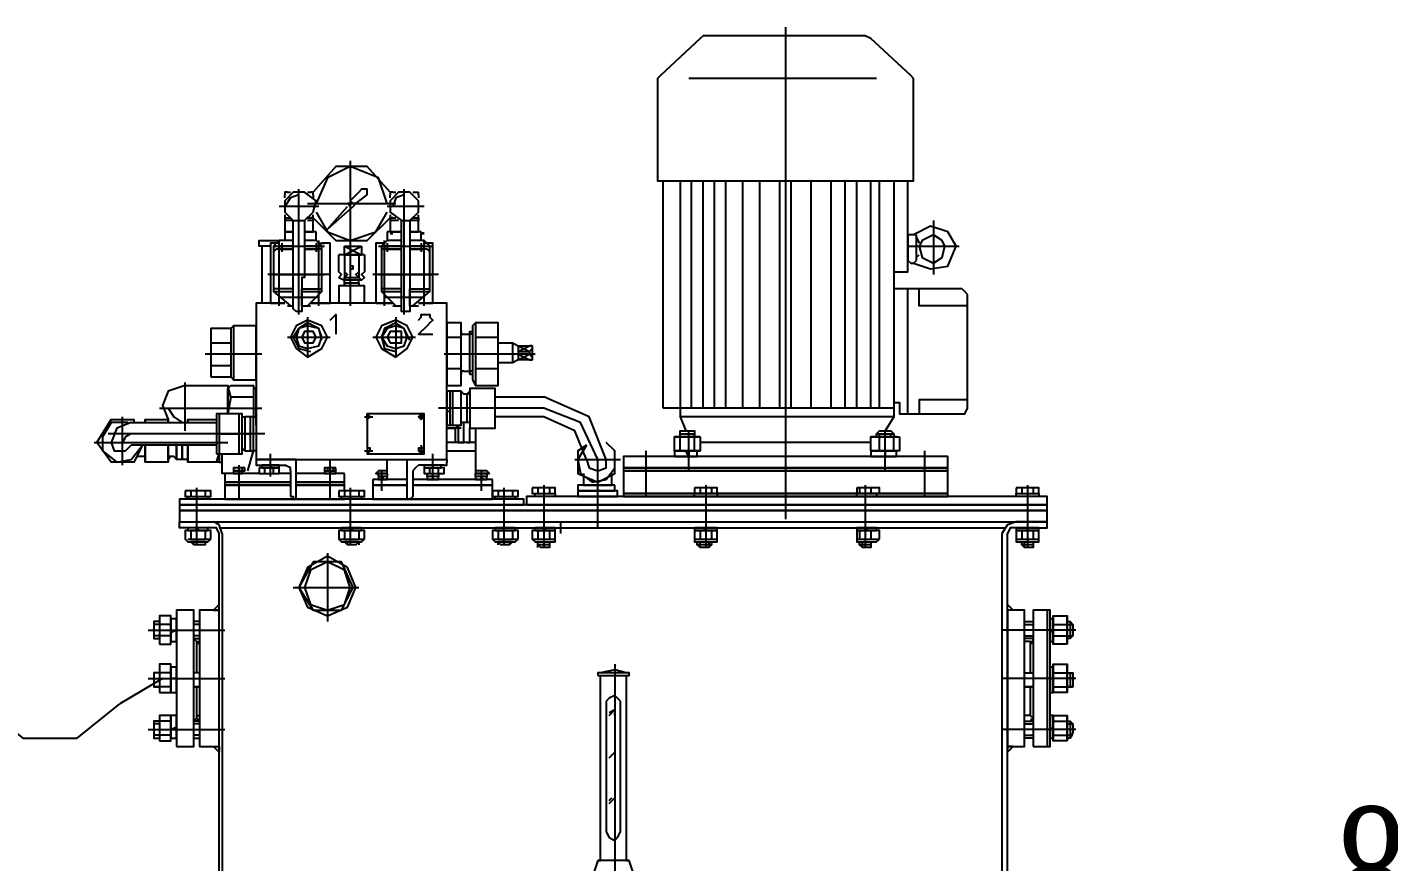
# Model space of a CAD drawing. Header units: inches. Extents: x -65 to 4788, y -4676 to 3369.
# Drawn here: x 1680 to 2443, y -261 to 206 of the extents above; entities that cross this region are included whole.
import ezdxf

# ---------------------------------------------------------------- set-up
doc = ezdxf.new("R2010")
doc.units = ezdxf.units.IN
doc.header["$MEASUREMENT"] = 0
doc.layers.get('0').update_dxf_attribs({"color": 250, "linetype": 'CONTINUOUS', "lineweight": 100})
doc.styles.get("Standard").update_dxf_attribs({"font": 'times.ttf', "width": 0.75})

msp = doc.modelspace()

# ---------------------------------------------------------------- hatches: boundary and pattern name
at = {"lineweight": -2}
for points in [[(1883.69, 90.03), (1885.29, 90.03), (1885.29, 91.62), (1883.69, 91.62)], [(1901.23, 90.03), (1902.82, 90.03), (1902.82, 91.62), (1901.23, 91.62)], [(1775.31, -139.49), (1776.9, -139.49), (1776.9, -137.9), (1775.31, -137.9)], [(2242.31, -139.49), (2243.9, -139.49), (2243.9, -137.9), (2242.31, -137.9)], [(1775.31, -182.52), (1776.9, -182.52), (1776.9, -180.93), (1775.31, -180.93)], [(2242.31, -182.52), (2243.9, -182.52), (2243.9, -180.93), (2242.31, -180.93)]]:
    msp.add_hatch(color=0, dxfattribs=at).paths.add_polyline_path(points)

# ---------------------------------------------------------------- linework, layer by layer
at = {"color": 0, "lineweight": -2}
for points in [[(2105.24, 206.38), (2105.24, -69.36)], [(2153.05, 200), (2149.87, 201.6), (2059.02, 201.6), (2057.42, 200), (2035.11, 179.28), (2033.52, 177.69), (2033.52, 120.31), (2176.96, 120.31), (2176.96, 177.69), (2175.37, 179.28)], [(2175.37, 179.28), (2153.05, 200)], [(2156.24, 177.69), (2051.05, 177.69)], [(1861.38, 131.47), (1861.38, 50.18)], [(1883.69, 113.93), (1870.94, 128.28), (1853.41, 128.28), (1840.66, 113.93)], [(1882.1, 107.56), (1877.32, 121.9), (1861.38, 128.28), (1848.63, 121.9), (1842.25, 107.56)], [(1832.69, 45.4), (1832.69, 115.53)], [(1870.94, 112.34), (1870.94, 115.53), (1867.75, 115.53), (1866.16, 113.93)], [(1891.66, 45.4), (1891.66, 115.53)], [(2036.7, -7.2), (2036.7, 120.31)], [(2046.27, 120.31), (2046.27, -11.98), (2049.45, -19.95)], [(2052.64, -7.2), (2052.64, 120.31)], [(2059.02, -7.2), (2059.02, 120.31)], [(2065.39, -7.2), (2065.39, 120.31)], [(2071.77, -7.2), (2071.77, 120.31)], [(2081.33, -7.2), (2081.33, 120.31)], [(2090.89, -7.2), (2090.89, 120.31)], [(2102.05, -7.2), (2102.05, 120.31)], [(2108.43, -7.2), (2108.43, 120.31)], [(2119.58, -7.2), (2119.58, 120.31)], [(2130.74, -7.2), (2130.74, 120.31)], [(2138.71, -7.2), (2138.71, 120.31)], [(2145.09, -7.2), (2145.09, 120.31)], [(2153.05, -7.2), (2153.05, 120.31)], [(2157.84, -7.2), (2157.84, 120.31)], [(2165.81, 120.31), (2165.81, -11.98), (2161.02, -19.95)], [(2165.81, 69.3), (2173.77, 69.3), (2173.77, 120.31)], [(1835.88, 97.99), (1840.66, 102.78), (1842.25, 109.15), (1835.88, 113.93), (1829.5, 113.93), (1824.72, 109.15), (1824.72, 102.78), (1829.5, 97.99)], [(1826.31, 113.93), (1824.72, 113.93), (1824.72, 112.34)], [(1824.72, 110.75), (1824.72, 112.34)], [(1832.69, 112.34), (1827.91, 110.75), (1824.72, 105.96)], [(1826.31, 113.93), (1827.91, 113.93)], [(1837.47, 113.93), (1839.07, 113.93)], [(1837.47, 107.56), (1886.88, 107.56)], [(1840.66, 112.34), (1840.66, 113.93), (1839.07, 113.93)], [(1840.66, 112.34), (1840.66, 110.75)], [(1864.57, 107.56), (1862.97, 107.56), (1861.38, 109.15), (1861.38, 107.56), (1859.79, 107.56), (1861.38, 105.96), (1861.38, 104.37), (1862.97, 105.96), (1864.57, 107.56)], [(1866.16, 113.93), (1861.38, 109.15)], [(1864.57, 107.56), (1870.94, 112.34)], [(1894.85, 97.99), (1899.63, 102.78), (1899.63, 109.15), (1894.85, 113.93), (1888.47, 113.93), (1883.69, 109.15), (1883.69, 102.78), (1890.07, 97.99)], [(1885.29, 113.93), (1883.69, 113.93), (1883.69, 112.34)], [(1883.69, 110.75), (1883.69, 112.34)], [(1885.29, 113.93), (1886.88, 113.93)], [(1891.66, 112.34), (1886.88, 110.75), (1885.29, 105.96)], [(1896.44, 113.93), (1899.63, 113.93)], [(1899.63, 112.34), (1899.63, 113.93), (1899.63, 113.93)], [(1899.63, 112.34), (1899.63, 110.75)], [(1843.85, 105.96), (1821.53, 105.96)], [(1824.72, 101.18), (1824.72, 99.59), (1824.72, 99.59)], [(1824.72, 99.59), (1824.72, 99.59), (1824.72, 99.59), (1827.91, 99.59)], [(1824.72, 99.59), (1824.72, 97.99)], [(1824.72, 99.59), (1824.72, 99.59)], [(1837.47, 99.59), (1840.66, 99.59), (1840.66, 99.59), (1839.07, 99.59)], [(1840.66, 99.59), (1840.66, 101.18)], [(1840.66, 99.59), (1853.41, 86.84), (1870.94, 86.84), (1883.69, 99.59)], [(1840.66, 99.59), (1840.66, 97.99)], [(1840.66, 99.59), (1840.66, 99.59)], [(1842.25, 102.78), (1848.63, 91.62), (1861.38, 86.84), (1875.72, 91.62), (1882.1, 102.78)], [(1861.38, 104.37), (1848.63, 93.21), (1859.79, 105.96)], [(1902.82, 105.96), (1882.1, 105.96)], [(1883.69, 101.18), (1883.69, 99.59)], [(1885.29, 99.59), (1883.69, 99.59), (1883.69, 99.59), (1886.88, 99.59)], [(1883.69, 99.59), (1883.69, 97.99)], [(1883.69, 99.59), (1883.69, 99.59)], [(1896.44, 99.59), (1899.63, 99.59), (1899.63, 99.59), (1899.63, 99.59)], [(1899.63, 99.59), (1899.63, 99.59), (1899.63, 101.18)], [(1899.63, 99.59), (1899.63, 97.99)], [(1899.63, 99.59), (1899.63, 99.59)], [(1829.5, 97.99), (1824.72, 97.99), (1824.72, 91.62), (1829.5, 91.62)], [(1829.5, 91.62), (1824.72, 91.62)], [(1824.72, 91.62), (1824.72, 86.84)], [(1829.5, 66.12), (1829.5, 97.99), (1835.88, 97.99), (1835.88, 66.12), (1834.28, 66.12), (1834.28, 46.99), (1831.1, 46.99), (1829.5, 48.58)], [(1835.88, 91.62), (1840.66, 91.62), (1840.66, 97.99), (1837.47, 97.99)], [(1842.25, 91.62), (1835.88, 91.62)], [(1842.25, 86.84), (1842.25, 91.62)], [(1890.07, 91.62), (1882.1, 91.62)], [(1882.1, 91.62), (1882.1, 86.84)], [(1888.47, 97.99), (1883.69, 97.99), (1883.69, 91.62), (1890.07, 91.62)], [(1890.07, 66.12), (1890.07, 97.99), (1894.85, 97.99), (1894.85, 66.12), (1894.85, 66.12), (1894.85, 46.99), (1890.07, 46.99), (1890.07, 48.58)], [(1894.85, 91.62), (1899.63, 91.62), (1899.63, 97.99), (1894.85, 97.99)], [(1901.23, 91.62), (1894.85, 91.62)], [(1901.23, 86.84), (1901.23, 91.62)], [(2176.96, 74.09), (2186.53, 70.9), (2196.09, 72.49), (2200.87, 83.65), (2196.09, 91.62), (2186.53, 94.81), (2176.96, 90.03)], [(2188.12, 97.99), (2188.12, 67.71)], [(1816.75, 83.65), (1810.38, 83.65), (1810.38, 86.84), (1821.53, 86.84)], [(1819.94, 85.24), (1816.75, 85.24), (1816.75, 51.77), (1824.72, 51.77)], [(1829.5, 86.84), (1821.53, 86.84), (1818.34, 83.65), (1818.34, 58.15), (1827.91, 50.18), (1829.5, 50.18)], [(1821.53, 85.24), (1818.34, 85.24)], [(1818.34, 85.24), (1818.34, 85.24)], [(1818.34, 85.24), (1818.34, 85.24)], [(1821.53, 50.18), (1821.53, 86.84)], [(1823.13, 85.24), (1823.13, 80.46)], [(1834.28, 50.18), (1837.47, 50.18), (1845.44, 58.15), (1845.44, 83.65), (1842.25, 86.84), (1835.88, 86.84)], [(1839.07, 51.77), (1850.22, 51.77), (1850.22, 85.24), (1845.44, 85.24)], [(1842.25, 85.24), (1842.25, 80.46)], [(1843.85, 50.18), (1843.85, 86.84)], [(1843.85, 85.24), (1847.03, 85.24)], [(1847.03, 85.24), (1847.03, 85.24)], [(1847.03, 85.24), (1847.03, 85.24)], [(1878.91, 85.24), (1875.72, 85.24), (1875.72, 51.77), (1885.29, 51.77)], [(1878.91, 85.24), (1877.32, 85.24)], [(1877.32, 85.24), (1877.32, 85.24)], [(1890.07, 86.84), (1882.1, 86.84), (1878.91, 83.65), (1878.91, 58.15), (1886.88, 50.18), (1890.07, 50.18)], [(1880.51, 85.24), (1878.91, 85.24)], [(1880.51, 50.18), (1880.51, 86.84)], [(1882.1, 85.24), (1882.1, 80.46)], [(1894.85, 50.18), (1896.44, 50.18), (1906.01, 58.15), (1906.01, 83.65), (1902.82, 86.84), (1894.85, 86.84)], [(1899.63, 51.77), (1907.6, 51.77), (1907.6, 85.24), (1904.41, 85.24)], [(1901.23, 85.24), (1901.23, 80.46)], [(1902.82, 50.18), (1902.82, 86.84)], [(1902.82, 85.24), (1906.01, 85.24)], [(1907.6, 85.24), (1906.01, 85.24)], [(1907.6, 85.24), (1907.6, 85.24)], [(2175.37, 90.03), (2173.77, 90.03), (2173.77, 90.03)], [(2173.77, 90.03), (2173.77, 75.68)], [(2176.96, 90.03), (2175.37, 90.03)], [(2176.96, 90.03), (2176.96, 90.03)], [(2178.56, 90.03), (2176.96, 90.03)], [(2178.56, 90.03), (2178.56, 90.03)], [(2178.56, 75.68), (2178.56, 90.03)], [(2178.56, 88.43), (2180.15, 85.24)], [(2194.49, 83.65), (2192.9, 86.84), (2188.12, 90.03), (2181.74, 86.84), (2180.15, 83.65), (2181.74, 77.27), (2188.12, 74.09), (2192.9, 77.27), (2194.49, 83.65)], [(1811.97, 83.65), (1811.97, 51.77)], [(1818.34, 83.65), (1847.03, 83.65)], [(1829.5, 82.06), (1819.94, 82.06), (1818.34, 80.46)], [(1818.34, 77.27), (1818.34, 58.15)], [(1829.5, 83.65), (1821.53, 83.65), (1821.53, 82.06), (1829.5, 82.06)], [(1821.53, 83.65), (1824.72, 83.65)], [(1824.72, 83.65), (1824.72, 83.65), (1821.53, 83.65), (1821.53, 83.65)], [(1835.88, 82.06), (1843.85, 82.06), (1843.85, 83.65), (1835.88, 83.65)], [(1845.44, 80.46), (1845.44, 82.06), (1835.88, 82.06)], [(1843.85, 83.65), (1840.66, 83.65)], [(1843.85, 83.65), (1842.25, 83.65), (1840.66, 83.65), (1840.66, 83.65)], [(1845.44, 58.15), (1845.44, 77.27)], [(1855, 66.12), (1855, 66.12), (1856.6, 67.71), (1855, 69.3), (1855, 78.87)], [(1858.19, 78.87), (1858.19, 78.87), (1855, 78.87)], [(1867.75, 83.65), (1867.75, 78.87), (1858.19, 78.87), (1858.19, 83.65)], [(1858.19, 78.87), (1867.75, 83.65)], [(1858.19, 83.65), (1867.75, 78.87)], [(1858.19, 83.65), (1867.75, 83.65)], [(1866.16, 78.87), (1858.19, 78.87)], [(1858.19, 78.87), (1858.19, 69.3)], [(1858.19, 78.87), (1866.16, 78.87)], [(1858.19, 78.87), (1867.75, 78.87)], [(1869.35, 78.87), (1867.75, 78.87), (1866.16, 78.87)], [(1866.16, 78.87), (1866.16, 69.3)], [(1869.35, 78.87), (1869.35, 69.3), (1867.75, 67.71), (1869.35, 66.12), (1869.35, 66.12)], [(1877.32, 83.65), (1907.6, 83.65)], [(1890.07, 82.06), (1878.91, 82.06), (1878.91, 80.46)], [(1878.91, 77.27), (1878.91, 58.15)], [(1890.07, 83.65), (1880.51, 83.65), (1880.51, 82.06), (1890.07, 82.06)], [(1882.1, 83.65), (1883.69, 83.65)], [(1883.69, 83.65), (1883.69, 83.65), (1882.1, 83.65), (1882.1, 83.65)], [(1894.85, 82.06), (1902.82, 82.06), (1902.82, 83.65), (1894.85, 83.65)], [(1906.01, 80.46), (1904.41, 82.06), (1894.85, 82.06)], [(1902.82, 83.65), (1899.63, 83.65)], [(1902.82, 83.65), (1902.82, 83.65), (1899.63, 83.65), (1899.63, 83.65)], [(1906.01, 58.15), (1906.01, 77.27)], [(2173.77, 83.65), (2202.46, 83.65)], [(2178.56, 77.27), (2180.15, 78.87)], [(1818.34, 74.09), (1818.34, 62.93)], [(1845.44, 62.93), (1845.44, 74.09)], [(1858.19, 66.12), (1859.79, 67.71), (1858.19, 69.3), (1858.19, 67.71), (1858.19, 66.12)], [(1862.97, 70.9), (1862.97, 72.49), (1861.38, 72.49), (1861.38, 70.9), (1862.97, 70.9), (1862.97, 70.9)], [(1861.38, 70.9), (1862.97, 70.9)], [(1866.16, 66.12), (1864.57, 67.71), (1866.16, 69.3), (1866.16, 67.71), (1866.16, 66.12)], [(1878.91, 74.09), (1878.91, 62.93)], [(1906.01, 62.93), (1906.01, 74.09)], [(2173.77, 75.68), (2173.77, 75.68), (2175.37, 74.09)], [(2175.37, 74.09), (2176.96, 74.09), (2176.96, 74.09)], [(2176.96, 74.09), (2178.56, 75.68)], [(2178.56, 75.68), (2178.56, 75.68)], [(1850.22, 67.71), (1815.16, 67.71)], [(1818.34, 67.71), (1847.03, 67.71)], [(1829.5, 48.58), (1829.5, 66.12)], [(1855, 66.12), (1858.19, 64.52), (1858.19, 66.12)], [(1869.35, 51.77), (1869.35, 61.34), (1855, 61.34), (1855, 51.77)], [(1858.19, 66.12), (1866.16, 66.12)], [(1858.19, 66.12), (1858.19, 66.12)], [(1867.75, 64.52), (1858.19, 64.52)], [(1858.19, 62.93), (1858.19, 64.52), (1858.19, 64.52)], [(1866.16, 62.93), (1858.19, 62.93)], [(1858.19, 61.34), (1858.19, 62.93)], [(1866.16, 66.12), (1867.75, 64.52), (1869.35, 66.12)], [(1866.16, 66.12), (1866.16, 66.12)], [(1866.16, 62.93), (1866.16, 64.52), (1866.16, 64.52)], [(1866.16, 62.93), (1866.16, 61.34)], [(1910.79, 67.71), (1874.13, 67.71)], [(1877.32, 67.71), (1907.6, 67.71)], [(1890.07, 48.58), (1890.07, 66.12)], [(1829.5, 50.18), (1829.5, 59.74), (1818.34, 59.74)], [(1818.34, 58.15), (1829.5, 58.15)], [(1843.85, 54.96), (1821.53, 54.96)], [(1834.28, 50.18), (1834.28, 59.74), (1845.44, 59.74)], [(1834.28, 58.15), (1845.44, 58.15)], [(1890.07, 50.18), (1890.07, 59.74), (1878.91, 59.74)], [(1878.91, 58.15), (1890.07, 58.15)], [(1902.82, 54.96), (1880.51, 54.96)], [(1894.85, 50.18), (1894.85, 59.74), (1906.01, 59.74)], [(1894.85, 58.15), (1906.01, 58.15)], [(2204.06, 59.74), (2165.81, 59.74)], [(2173.77, -10.39), (2173.77, 59.74)], [(2207.25, 50.18), (2180.15, 50.18), (2180.15, 59.74)], [(2207.25, 56.55), (2205.65, 58.15), (2204.06, 59.74)], [(2207.25, -7.2), (2207.25, 56.55)], [(1824.72, 51.77), (1808.78, 51.77), (1808.78, -35.89), (1915.57, -35.89), (1915.57, 51.77), (1899.63, 51.77)], [(1826.31, 50.18), (1829.5, 50.18)], [(1834.28, 50.18), (1839.07, 50.18)], [(1885.29, 51.77), (1839.07, 51.77)], [(1885.29, 50.18), (1890.07, 50.18)], [(1894.85, 50.18), (1899.63, 50.18)], [(1783.28, 10.33), (1794.44, 10.33), (1796.03, 8.74), (1808.78, 8.74), (1808.78, 39.02), (1796.03, 39.02), (1794.44, 37.43), (1783.28, 37.43), (1783.28, 10.33)], [(1796.03, 39.02), (1796.03, 8.74)], [(1848.63, 32.65), (1845.44, 39.02), (1837.47, 42.21), (1831.1, 39.02), (1827.91, 32.65), (1831.1, 26.27), (1837.47, 21.49), (1845.44, 26.27), (1848.63, 32.65)], [(1845.44, 31.05), (1843.85, 37.43), (1837.47, 40.62), (1832.69, 37.43), (1829.5, 32.65), (1832.69, 26.27), (1839.07, 24.68)], [(1845.44, 32.65), (1843.85, 37.43), (1837.47, 39.02), (1832.69, 37.43), (1831.1, 32.65), (1832.69, 27.86), (1837.47, 26.27), (1843.85, 27.86), (1845.44, 32.65)], [(1837.47, 43.8), (1837.47, 21.49)], [(1850.22, 42.21), (1851.82, 43.8), (1853.41, 45.4), (1853.41, 34.24)], [(1896.44, 32.65), (1893.26, 39.02), (1886.88, 42.21), (1878.91, 39.02), (1875.72, 32.65), (1878.91, 26.27), (1886.88, 21.49), (1893.26, 26.27), (1896.44, 32.65)], [(1894.85, 31.05), (1891.66, 37.43), (1886.88, 40.62), (1880.51, 37.43), (1878.91, 32.65), (1880.51, 26.27), (1886.88, 24.68)], [(1893.26, 32.65), (1891.66, 37.43), (1886.88, 39.02), (1882.1, 37.43), (1878.91, 32.65), (1882.1, 27.86), (1886.88, 26.27), (1891.66, 27.86), (1893.26, 32.65)], [(1886.88, 43.8), (1886.88, 21.49)], [(1899.63, 42.21), (1899.63, 42.21), (1901.23, 43.8), (1901.23, 45.4), (1906.01, 45.4), (1906.01, 43.8), (1907.6, 42.21), (1907.6, 42.21), (1906.01, 40.62), (1904.41, 39.02), (1899.63, 34.24), (1907.6, 34.24)], [(1923.54, 39.02), (1923.54, 40.62), (1915.57, 40.62), (1915.57, 39.02), (1915.57, 8.74), (1915.57, 5.55), (1923.54, 5.55), (1923.54, 39.02)], [(1915.57, 40.62), (1915.57, 5.55)], [(1923.54, 32.65), (1923.54, 40.62)], [(1944.26, 39.02), (1944.26, 40.62), (1931.51, 40.62), (1929.91, 39.02), (1929.91, 8.74), (1931.51, 5.55), (1944.26, 5.55), (1944.26, 39.02)], [(1931.51, 40.62), (1931.51, 5.55)], [(1944.26, 32.65), (1944.26, 40.62)], [(1783.28, 37.43), (1783.28, 10.33)], [(1794.44, 37.43), (1794.44, 10.33)], [(1826.31, 32.65), (1850.22, 32.65)], [(1842.25, 32.65), (1840.66, 35.83), (1835.88, 35.83), (1834.28, 32.65), (1835.88, 29.46), (1837.47, 29.46), (1840.66, 29.46), (1842.25, 32.65)], [(1874.13, 32.65), (1898.04, 32.65)], [(1890.07, 32.65), (1890.07, 35.83), (1883.69, 35.83), (1882.1, 32.65), (1883.69, 29.46), (1886.88, 29.46), (1890.07, 29.46), (1890.07, 32.65)], [(1915.57, 32.65), (1923.54, 32.65)], [(1923.54, 35.83), (1923.54, 34.24), (1925.13, 34.24)], [(1923.54, 15.11), (1923.54, 32.65)], [(1925.13, 34.24), (1928.32, 34.24), (1928.32, 35.83), (1929.91, 35.83)], [(1928.32, 11.93), (1928.32, 35.83)], [(1928.32, 13.52), (1928.32, 34.24)], [(1929.91, 34.24), (1928.32, 34.24)], [(1931.51, 32.65), (1944.26, 32.65)], [(1944.26, 15.11), (1944.26, 32.65)], [(1811.97, 23.08), (1780.09, 23.08)], [(1783.28, 29.46), (1794.44, 29.46)], [(1964.98, 23.08), (1913.98, 23.08)], [(1944.26, 29.46), (1952.23, 29.46), (1955.42, 27.86), (1963.39, 27.86), (1963.39, 19.9), (1955.42, 19.9), (1952.23, 18.3), (1944.26, 18.3)], [(1952.23, 29.46), (1952.23, 18.3)], [(1955.42, 24.68), (1961.79, 27.86)], [(1955.42, 27.86), (1961.79, 24.68)], [(1955.42, 27.86), (1955.42, 19.9)], [(1955.42, 24.68), (1961.79, 24.68), (1961.79, 23.08), (1955.42, 23.08)], [(1955.42, 19.9), (1961.79, 23.08)], [(1955.42, 23.08), (1961.79, 19.9)], [(1963.39, 27.86), (1961.79, 27.86)], [(1961.79, 24.68), (1963.39, 26.27)], [(1963.39, 21.49), (1961.79, 23.08)], [(1783.28, 16.71), (1794.44, 16.71)], [(1961.79, 19.9), (1963.39, 19.9)], [(1915.57, 15.11), (1923.54, 15.11)], [(1923.54, 5.55), (1923.54, 15.11)], [(1925.13, 13.52), (1923.54, 13.52), (1923.54, 11.93)], [(1925.13, 13.52), (1928.32, 13.52), (1928.32, 11.93), (1929.91, 11.93)], [(1929.91, 13.52), (1928.32, 13.52)], [(1931.51, 15.11), (1944.26, 15.11)], [(1944.26, 5.55), (1944.26, 15.11)], [(1768.94, 5.55), (1759.37, 2.36), (1756.18, -5.61), (1759.37, -13.58)], [(1768.94, -19.95), (1768.94, 7.14)], [(1768.94, 5.55), (1792.84, 5.55), (1792.84, -10.39)], [(1794.44, -0.82), (1794.44, -0.82), (1792.84, 5.55)], [(1792.84, -10.39), (1792.84, 3.96), (1794.44, 5.55), (1807.19, 5.55), (1807.19, -11.98)], [(1808.78, -16.76), (1808.78, 3.96), (1807.19, 3.96)], [(1808.78, -11.98), (1808.78, 3.96)], [(1917.16, 2.36), (1915.57, 2.36), (1915.57, -16.76), (1917.16, -16.76)], [(1917.16, -16.76), (1923.54, -16.76), (1923.54, 2.36), (1917.16, 2.36), (1917.16, -16.76)], [(1918.76, 2.36), (1918.76, -7.2)], [(1923.54, -16.76), (1923.54, 2.36)], [(1923.54, 2.36), (1925.13, 0.77), (1925.13, 0.77)], [(1928.32, 2.36), (1928.32, 2.36), (1926.73, 0.77), (1925.13, 0.77)], [(1926.73, 0.77), (1926.73, -15.17)], [(1928.32, 0.77), (1926.73, 0.77)], [(1928.32, -18.36), (1942.67, -18.36), (1942.67, 3.96), (1928.32, 3.96), (1928.32, -18.36)], [(1928.32, 3.96), (1928.32, -7.2)], [(1928.32, 2.36), (1928.32, -15.17)], [(1942.67, -18.36), (1942.67, 3.96)], [(1754.59, -7.2), (1811.97, -7.2)], [(1759.37, -7.2), (1762.56, -11.98), (1767.34, -15.17)], [(1794.44, -0.82), (1792.84, -10.39)], [(1794.44, -0.82), (1807.19, -0.82)], [(1794.44, -0.82), (1807.19, -0.82)], [(1969.76, -7.2), (1910.79, -7.2)], [(1918.76, -7.2), (1918.76, -16.76)], [(1923.54, -7.2), (1918.76, -7.2)], [(1928.32, -7.2), (1928.32, -18.36)], [(1942.67, -7.2), (1928.32, -7.2)], [(1942.67, -0.82), (1969.76, -0.82)], [(2004.83, -35.89), (1995.26, -11.98), (1969.76, -0.82)], [(2000.04, -35.89), (1990.48, -15.17), (1969.76, -7.2)], [(2165.81, -7.2), (2036.7, -7.2)], [(2165.81, -4.01), (2168.99, -4.01), (2168.99, -10.39), (2204.06, -10.39)], [(2207.25, -2.42), (2180.15, -2.42), (2180.15, -10.39)], [(2204.06, -10.39), (2205.65, -10.39), (2207.25, -7.2)], [(1745.03, -27.92), (1740.25, -37.48), (1727.5, -37.48), (1719.53, -26.33), (1727.5, -13.58), (1740.25, -13.58), (1740.25, -15.17)], [(1737.06, -15.17), (1727.5, -15.17), (1722.71, -23.14), (1722.71, -31.11), (1730.68, -37.48), (1738.65, -35.89), (1745.03, -27.92)], [(1738.65, -15.17), (1730.68, -18.36), (1727.5, -26.33)], [(1733.87, -39.08), (1733.87, -11.98)], [(1738.65, -15.17), (1786.47, -15.17)], [(1746.62, -13.58), (1746.62, -15.17)], [(1746.62, -15.17), (1746.62, -13.58), (1759.37, -13.58), (1759.37, -15.17)], [(1759.37, -15.17), (1759.37, -13.58)], [(1770.53, -15.17), (1770.53, -13.58), (1786.47, -13.58)], [(1770.53, -13.58), (1770.53, -15.17)], [(1786.47, -32.7), (1800.81, -32.7), (1800.81, -10.39), (1786.47, -10.39), (1786.47, -32.7)], [(1788.06, -10.39), (1788.06, -21.54)], [(1799.22, -32.7), (1799.22, -10.39)], [(1800.81, -11.98), (1802.41, -11.98), (1802.41, -11.98)], [(1800.81, -11.98), (1800.81, -11.98), (1800.81, -11.98)], [(1800.81, -11.98), (1800.81, -11.98)], [(1802.41, -11.98), (1802.41, -21.54)], [(1802.41, -31.11), (1807.19, -31.11), (1807.19, -11.98), (1802.41, -11.98), (1802.41, -31.11)], [(1805.59, -31.11), (1805.59, -11.98)], [(1807.19, -11.98), (1808.78, -11.98), (1808.78, -31.11), (1807.19, -31.11)], [(1869.35, -11.98), (1874.13, -11.98)], [(1870.94, -32.7), (1902.82, -32.7), (1902.82, -10.39), (1870.94, -10.39), (1870.94, -32.7)], [(1870.94, -13.58), (1870.94, -10.39)], [(1872.54, -11.98), (1872.54, -11.98), (1870.94, -10.39), (1870.94, -11.98), (1870.94, -11.98), (1870.94, -13.58), (1872.54, -11.98), (1872.54, -11.98)], [(1902.82, -11.98), (1902.82, -11.98), (1901.23, -10.39), (1899.63, -11.98), (1899.63, -11.98), (1901.23, -13.58), (1902.82, -11.98), (1902.82, -11.98)], [(1902.82, -11.98), (1899.63, -11.98)], [(1901.23, -13.58), (1901.23, -10.39)], [(1921.95, -16.76), (1921.95, -26.33), (1915.57, -26.33), (1915.57, -8.79), (1917.16, -8.79)], [(1925.13, -15.17), (1925.13, -15.17), (1923.54, -15.17)], [(1928.32, -15.17), (1926.73, -15.17), (1926.73, -15.17), (1925.13, -15.17)], [(1925.13, -24.73), (1925.13, -15.17)], [(1928.32, -15.17), (1926.73, -15.17)], [(1969.76, -11.98), (1942.67, -11.98)], [(1993.67, -35.89), (1987.29, -19.95), (1969.76, -11.98)], [(2165.81, -11.98), (2046.27, -11.98)], [(1813.56, -21.54), (1725.9, -21.54)], [(1738.65, -21.54), (1735.46, -23.14), (1733.87, -26.33)], [(1788.06, -21.54), (1788.06, -32.7)], [(1788.06, -21.54), (1799.22, -21.54)], [(1802.41, -21.54), (1802.41, -31.11)], [(1802.41, -21.54), (1805.59, -21.54)], [(1915.57, -18.36), (1920.35, -18.36)], [(1923.54, -18.36), (1915.57, -18.36)], [(1920.35, -18.36), (1921.95, -16.76)], [(1920.35, -26.33), (1920.35, -18.36)], [(1928.32, -24.73), (1928.32, -18.36)], [(1931.51, -18.36), (1931.51, -42.26)], [(2046.27, -23.14), (2046.27, -21.54), (2046.27, -19.95), (2054.24, -19.95), (2054.24, -21.54), (2054.24, -23.14)], [(2046.27, -23.14), (2046.27, -21.54)], [(2046.27, -21.54), (2054.24, -21.54)], [(2051.05, -42.26), (2051.05, -19.95)], [(2054.24, -23.14), (2054.24, -21.54)], [(2156.24, -23.14), (2156.24, -21.54), (2157.84, -19.95), (2164.21, -19.95), (2165.81, -21.54), (2165.81, -23.14)], [(2156.24, -21.54), (2165.81, -21.54)], [(2157.84, -23.14), (2157.84, -21.54)], [(2161.02, -42.26), (2161.02, -19.95)], [(2164.21, -23.14), (2164.21, -21.54)], [(1717.93, -26.33), (1792.84, -26.33)], [(1727.5, -26.33), (1729.09, -31.11), (1735.46, -31.11), (1738.65, -27.92)], [(1786.47, -27.92), (1738.65, -27.92)], [(1746.62, -27.92), (1746.62, -34.3), (1741.84, -34.3)], [(1759.37, -27.92), (1759.37, -37.48), (1746.62, -37.48), (1746.62, -27.92)], [(1746.62, -27.92), (1746.62, -37.48)], [(1759.37, -37.48), (1759.37, -27.92)], [(1767.34, -27.92), (1767.34, -35.89), (1764.15, -35.89), (1764.15, -27.92)], [(1764.15, -27.92), (1764.15, -35.89)], [(1767.34, -35.89), (1767.34, -27.92)], [(1770.53, -27.92), (1770.53, -35.89), (1767.34, -35.89)], [(1788.06, -32.7), (1788.06, -37.48), (1770.53, -37.48), (1770.53, -27.92)], [(1770.53, -27.92), (1770.53, -37.48)], [(1802.41, -31.11), (1802.41, -31.11), (1800.81, -29.51)], [(1800.81, -29.51), (1800.81, -29.51), (1800.81, -31.11)], [(1870.94, -27.92), (1870.94, -32.7)], [(1872.54, -31.11), (1872.54, -29.51), (1870.94, -29.51), (1870.94, -31.11), (1870.94, -32.7), (1872.54, -31.11), (1872.54, -31.11)], [(1902.82, -31.11), (1902.82, -29.51), (1899.63, -29.51), (1899.63, -31.11), (1901.23, -32.7), (1902.82, -31.11), (1902.82, -31.11)], [(1901.23, -27.92), (1901.23, -32.7)], [(1921.95, -26.33), (1923.54, -26.33)], [(1931.51, -26.33), (1921.95, -26.33)], [(1923.54, -26.33), (1925.13, -26.33), (1925.13, -24.73)], [(1926.73, -26.33), (1928.32, -26.33), (1928.32, -24.73)], [(1993.67, -27.92), (1988.89, -35.89), (1990.48, -43.86), (1996.86, -48.64), (2004.83, -47.05), (2009.61, -40.67), (2009.61, -31.11), (2004.83, -26.33)], [(1993.67, -27.92), (1988.89, -31.11), (1988.89, -43.86), (2000.04, -48.64), (2009.61, -43.86), (2009.61, -31.11), (2004.83, -26.33)], [(2057.42, -23.14), (2057.42, -31.11), (2055.83, -31.11), (2043.08, -31.11), (2043.08, -31.11), (2043.08, -23.14), (2057.42, -23.14)], [(2046.27, -23.14), (2043.08, -23.14)], [(2046.27, -31.11), (2046.27, -23.14)], [(2054.24, -23.14), (2046.27, -23.14)], [(2054.24, -31.11), (2054.24, -23.14)], [(2057.42, -23.14), (2054.24, -23.14)], [(2153.05, -26.33), (2057.42, -26.33)], [(2168.99, -23.14), (2168.99, -31.11), (2167.4, -31.11), (2153.05, -31.11), (2153.05, -23.14), (2168.99, -23.14)], [(2157.84, -23.14), (2153.05, -23.14)], [(2157.84, -31.11), (2157.84, -23.14)], [(2165.81, -23.14), (2157.84, -23.14)], [(2165.81, -31.11), (2165.81, -23.14)], [(2167.4, -23.14), (2165.81, -23.14)], [(1746.62, -34.3), (1746.62, -34.3)], [(1760.97, -34.3), (1759.37, -34.3)], [(1762.56, -34.3), (1760.97, -34.3), (1760.97, -34.3), (1759.37, -35.89)], [(1764.15, -35.89), (1762.56, -34.3), (1762.56, -34.3)], [(1786.47, -37.48), (1788.06, -32.7)], [(1788.06, -37.48), (1789.66, -37.48), (1789.66, -32.7)], [(1800.81, -43.86), (1789.66, -43.86), (1789.66, -32.7)], [(1800.81, -31.11), (1800.81, -31.11)], [(1804, -42.26), (1807.19, -31.11)], [(1831.1, -35.89), (1808.78, -35.89), (1808.78, -37.48)], [(1808.78, -37.48), (1808.78, -39.08), (1810.38, -39.08)], [(1816.75, -45.45), (1816.75, -32.7)], [(1829.5, -58.2), (1831.1, -58.2), (1831.1, -35.89)], [(1850.22, -40.67), (1850.22, -35.89)], [(1869.35, -31.11), (1874.13, -31.11)], [(1882.1, -42.26), (1882.1, -35.89)], [(1893.26, -35.89), (1915.57, -35.89), (1915.57, -37.48)], [(1894.85, -58.2), (1893.26, -58.2), (1893.26, -35.89)], [(1902.82, -31.11), (1899.63, -31.11)], [(1907.6, -45.45), (1907.6, -32.7)], [(1913.98, -39.08), (1915.57, -39.08), (1915.57, -37.48)], [(1915.57, -31.11), (1931.51, -31.11)], [(1987.29, -35.89), (2012.8, -35.89)], [(1993.67, -35.89), (1995.26, -40.67), (2000.04, -42.26), (2004.83, -40.67), (2004.83, -35.89)], [(2000.04, -74.14), (2000.04, -35.89)], [(2014.39, -40.67), (2196.09, -40.67), (2196.09, -34.3), (2014.39, -34.3), (2014.39, -40.67)], [(2027.14, -56.61), (2027.14, -31.11)], [(2043.08, -34.3), (2055.83, -34.3), (2055.83, -31.11), (2043.08, -31.11), (2043.08, -34.3)], [(2043.08, -31.11), (2046.27, -31.11), (2054.24, -31.11), (2057.42, -31.11)], [(2051.05, -34.3), (2049.45, -31.11)], [(2051.05, -31.11), (2051.05, -34.3)], [(2153.05, -34.3), (2167.4, -34.3), (2167.4, -31.11), (2153.05, -31.11), (2153.05, -34.3)], [(2153.05, -31.11), (2157.84, -31.11), (2165.81, -31.11), (2167.4, -31.11)], [(2161.02, -34.3), (2161.02, -31.11)], [(2161.02, -31.11), (2161.02, -34.3)], [(2183.34, -56.61), (2183.34, -31.11)], [(1792.84, -43.86), (1792.84, -43.86), (1791.25, -43.86)], [(1791.25, -43.86), (1791.25, -48.64), (1827.91, -48.64)], [(1810.38, -43.86), (1792.84, -43.86)], [(1796.03, -40.67), (1796.03, -42.26)], [(1802.41, -40.67), (1796.03, -40.67), (1796.03, -42.26), (1802.41, -42.26), (1802.41, -40.67)], [(1800.81, -40.67), (1796.03, -40.67)], [(1796.03, -43.86), (1800.81, -43.86), (1800.81, -42.26), (1796.03, -42.26), (1796.03, -43.86)], [(1800.81, -42.26), (1796.03, -42.26), (1796.03, -42.26)], [(1799.22, -58.2), (1799.22, -39.08)], [(1799.22, -42.26), (1799.22, -43.86)], [(1799.22, -43.86), (1799.22, -42.26)], [(1800.81, -40.67), (1800.81, -42.26)], [(1810.38, -39.08), (1824.72, -39.08)], [(1810.38, -40.67), (1810.38, -43.86), (1811.97, -43.86), (1821.53, -43.86), (1821.53, -43.86), (1821.53, -40.67), (1810.38, -40.67)], [(1811.97, -40.67), (1821.53, -40.67), (1821.53, -39.08), (1811.97, -39.08), (1811.97, -40.67)], [(1811.97, -40.67), (1811.97, -40.67), (1821.53, -40.67), (1821.53, -40.67)], [(1811.97, -43.86), (1821.53, -43.86)], [(1813.56, -43.86), (1813.56, -40.67)], [(1816.75, -40.67), (1816.75, -39.08)], [(1816.75, -39.08), (1816.75, -40.67)], [(1818.34, -43.86), (1818.34, -40.67)], [(1827.91, -43.86), (1821.53, -43.86)], [(1827.91, -42.26), (1827.91, -40.67), (1824.72, -39.08)], [(1827.91, -42.26), (1827.91, -56.61)], [(1831.1, -48.64), (1858.19, -48.64), (1858.19, -43.86)], [(1855, -43.86), (1831.1, -43.86)], [(1853.41, -40.67), (1847.03, -40.67)], [(1853.41, -40.67), (1847.03, -40.67), (1847.03, -42.26), (1853.41, -42.26), (1853.41, -40.67)], [(1853.41, -42.26), (1847.03, -42.26), (1847.03, -42.26)], [(1847.03, -43.86), (1853.41, -43.86), (1853.41, -42.26), (1847.03, -42.26), (1847.03, -43.86)], [(1848.63, -40.67), (1848.63, -42.26)], [(1850.22, -58.2), (1850.22, -39.08)], [(1850.22, -43.86), (1850.22, -42.26)], [(1850.22, -42.26), (1850.22, -43.86)], [(1851.82, -40.67), (1851.82, -42.26)], [(1858.19, -43.86), (1856.6, -43.86), (1855, -43.86)], [(1882.1, -43.86), (1882.1, -42.26), (1877.32, -42.26), (1875.72, -43.86), (1875.72, -43.86), (1882.1, -43.86), (1882.1, -43.86)], [(1882.1, -43.86), (1875.72, -43.86)], [(1882.1, -43.86), (1882.1, -45.45), (1877.32, -45.45), (1877.32, -43.86)], [(1877.32, -47.05), (1882.1, -47.05), (1882.1, -45.45), (1877.32, -45.45), (1877.32, -47.05)], [(1878.91, -42.26), (1878.91, -53.42)], [(1878.91, -43.86), (1878.91, -43.86)], [(1878.91, -45.45), (1880.51, -47.05)], [(1878.91, -47.05), (1878.91, -45.45)], [(1882.1, -43.86), (1882.1, -43.86)], [(1899.63, -39.08), (1898.04, -40.67), (1896.44, -42.26)], [(1896.44, -42.26), (1896.44, -56.61)], [(1913.98, -39.08), (1899.63, -39.08)], [(1902.82, -40.67), (1912.38, -40.67), (1912.38, -39.08), (1902.82, -39.08), (1902.82, -40.67)], [(1902.82, -40.67), (1902.82, -40.67), (1912.38, -40.67), (1912.38, -40.67)], [(1902.82, -40.67), (1902.82, -43.86), (1902.82, -43.86), (1912.38, -43.86), (1913.98, -43.86), (1913.98, -40.67), (1902.82, -40.67)], [(1902.82, -43.86), (1913.98, -43.86)], [(1902.82, -43.86), (1910.79, -43.86), (1910.79, -43.86)], [(1910.79, -43.86), (1910.79, -45.45), (1904.41, -45.45), (1904.41, -43.86)], [(1904.41, -47.05), (1910.79, -47.05), (1910.79, -45.45), (1904.41, -45.45), (1904.41, -47.05)], [(1906.01, -43.86), (1906.01, -40.67)], [(1906.01, -43.86), (1906.01, -43.86)], [(1907.6, -39.08), (1907.6, -40.67)], [(1907.6, -40.67), (1907.6, -39.08)], [(1907.6, -45.45), (1907.6, -47.05)], [(1907.6, -47.05), (1907.6, -45.45)], [(1909.19, -43.86), (1909.19, -43.86)], [(1910.79, -43.86), (1910.79, -40.67)], [(1939.48, -43.86), (1937.88, -42.26), (1931.51, -42.26), (1931.51, -43.86), (1939.48, -43.86), (1939.48, -43.86)], [(1939.48, -43.86), (1931.51, -43.86)], [(1937.88, -43.86), (1937.88, -45.45), (1931.51, -45.45), (1931.51, -43.86)], [(1931.51, -47.05), (1937.88, -47.05), (1937.88, -45.45), (1931.51, -45.45), (1931.51, -47.05)], [(1933.1, -43.86), (1933.1, -43.86)], [(1934.7, -42.26), (1934.7, -53.42)], [(1934.7, -45.45), (1936.29, -47.05)], [(1934.7, -47.05), (1934.7, -45.45)], [(1936.29, -43.86), (1936.29, -43.86)], [(1992.08, -43.86), (1992.08, -50.23), (2008.01, -50.23), (2008.01, -43.86)], [(2014.39, -42.26), (2196.09, -42.26), (2196.09, -40.67), (2014.39, -40.67), (2014.39, -42.26)], [(2014.39, -55.02), (2196.09, -55.02), (2196.09, -42.26), (2014.39, -42.26), (2014.39, -55.02)], [(1775.31, -51.83), (1775.31, -83.71)], [(1827.91, -48.64), (1791.25, -48.64), (1791.25, -50.23), (1827.91, -50.23)], [(1827.91, -50.23), (1791.25, -50.23), (1791.25, -58.2), (1858.19, -58.2)], [(1831.1, -50.23), (1858.19, -50.23), (1858.19, -48.64), (1831.1, -48.64)], [(1858.19, -53.42), (1858.19, -50.23), (1831.1, -50.23)], [(1861.38, -51.83), (1861.38, -83.71)], [(1893.26, -47.05), (1874.13, -47.05)], [(1874.13, -47.05), (1874.13, -47.05)], [(1874.13, -47.05), (1874.13, -50.23), (1893.26, -50.23)], [(1893.26, -50.23), (1874.13, -50.23), (1874.13, -58.2), (1941.07, -58.2), (1941.07, -50.23), (1896.44, -50.23)], [(1893.26, -50.23), (1874.13, -50.23), (1893.26, -50.23)], [(1896.44, -50.23), (1941.07, -50.23), (1941.07, -47.05)], [(1939.48, -47.05), (1896.44, -47.05)], [(1896.44, -50.23), (1941.07, -50.23), (1896.44, -50.23)], [(1941.07, -47.05), (1939.48, -47.05), (1939.48, -47.05)], [(1947.45, -51.83), (1947.45, -83.71)], [(1963.39, -51.83), (1963.39, -55.02), (1976.14, -55.02), (1976.14, -51.83), (1963.39, -51.83)], [(1976.14, -51.83), (1963.39, -51.83)], [(1966.57, -51.83), (1966.57, -55.02)], [(1969.76, -50.23), (1969.76, -85.3)], [(1972.95, -51.83), (1972.95, -55.02)], [(1990.48, -50.23), (1988.89, -50.23), (1988.89, -51.83)], [(1988.89, -51.83), (1988.89, -53.42), (2009.61, -53.42)], [(2009.61, -50.23), (1990.48, -50.23)], [(2009.61, -51.83), (2009.61, -50.23), (2009.61, -50.23)], [(2009.61, -53.42), (2009.61, -51.83)], [(2066.99, -51.83), (2054.24, -51.83)], [(2054.24, -51.83), (2054.24, -55.02), (2066.99, -55.02), (2066.99, -51.83), (2054.24, -51.83)], [(2057.42, -51.83), (2057.42, -55.02)], [(2060.61, -50.23), (2060.61, -85.3)], [(2063.8, -51.83), (2063.8, -55.02)], [(2145.09, -51.83), (2145.09, -55.02), (2157.84, -55.02), (2157.84, -51.83), (2145.09, -51.83), (2145.09, -51.83)], [(2157.84, -51.83), (2145.09, -51.83)], [(2146.68, -51.83), (2146.68, -55.02)], [(2149.87, -50.23), (2149.87, -85.3)], [(2153.05, -51.83), (2153.05, -55.02)], [(2234.34, -51.83), (2234.34, -55.02), (2247.09, -55.02), (2247.09, -51.83), (2234.34, -51.83)], [(2247.09, -51.83), (2234.34, -51.83)], [(2237.53, -51.83), (2237.53, -55.02)], [(2240.72, -50.23), (2240.72, -85.3)], [(2243.9, -51.83), (2243.9, -55.02)], [(1765.75, -61.39), (1958.6, -61.39), (1958.6, -58.2), (1765.75, -58.2), (1765.75, -61.39)], [(1768.94, -53.42), (1768.94, -56.61), (1783.28, -56.61), (1783.28, -53.42), (1768.94, -53.42)], [(1783.28, -53.42), (1770.53, -53.42)], [(1781.69, -56.61), (1781.69, -58.2), (1770.53, -58.2), (1770.53, -56.61)], [(1772.12, -53.42), (1772.12, -56.61)], [(1780.09, -53.42), (1780.09, -56.61)], [(1827.91, -56.61), (1829.5, -56.61), (1829.5, -58.2)], [(1855, -53.42), (1855, -56.61), (1869.35, -56.61), (1869.35, -53.42), (1855, -53.42)], [(1869.35, -53.42), (1855, -53.42)], [(1867.75, -56.61), (1867.75, -58.2), (1856.6, -58.2), (1856.6, -56.61)], [(1858.19, -53.42), (1858.19, -56.61)], [(1866.16, -53.42), (1866.16, -56.61)], [(1894.85, -58.2), (1896.44, -56.61), (1896.44, -56.61)], [(1941.07, -53.42), (1941.07, -56.61), (1955.42, -56.61), (1955.42, -53.42), (1941.07, -53.42)], [(1955.42, -53.42), (1941.07, -53.42)], [(1953.82, -56.61), (1953.82, -58.2), (1942.67, -58.2), (1942.67, -56.61)], [(1944.26, -53.42), (1944.26, -56.61)], [(1952.23, -53.42), (1952.23, -56.61)], [(1960.2, -61.39), (2251.87, -61.39), (2251.87, -56.61), (1960.2, -56.61), (1960.2, -61.39)], [(1976.14, -55.02), (1976.14, -56.61), (1964.98, -56.61), (1964.98, -55.02)], [(1988.89, -56.61), (2011.2, -56.61), (2011.2, -53.42), (1988.89, -53.42), (1988.89, -56.61)], [(2014.39, -56.61), (2196.09, -56.61), (2196.09, -55.02), (2014.39, -55.02), (2014.39, -56.61)], [(2066.99, -55.02), (2066.99, -56.61), (2054.24, -56.61), (2054.24, -55.02)], [(2156.24, -55.02), (2156.24, -56.61), (2145.09, -56.61), (2145.09, -55.02)], [(2247.09, -55.02), (2247.09, -56.61), (2234.34, -56.61), (2234.34, -55.02)], [(1765.75, -64.58), (2251.87, -64.58), (2251.87, -61.39), (1765.75, -61.39), (1765.75, -64.58)], [(1765.75, -70.95), (2251.87, -70.95), (2251.87, -64.58), (1765.75, -64.58), (1765.75, -70.95)], [(1784.87, -74.14), (1765.75, -74.14), (1765.75, -70.95), (1784.87, -70.95)], [(1783.28, -80.52), (1783.28, -75.74), (1768.94, -75.74), (1768.94, -80.52), (1770.53, -82.11), (1781.69, -82.11), (1783.28, -80.52)], [(1770.53, -75.74), (1781.69, -75.74), (1781.69, -74.14), (1770.53, -74.14), (1770.53, -75.74)], [(1783.28, -75.74), (1770.53, -75.74)], [(1772.12, -75.74), (1772.12, -80.52)], [(1775.31, -75.74), (1775.31, -74.14)], [(1775.31, -74.14), (1776.9, -75.74)], [(1780.09, -75.74), (1780.09, -80.52)], [(1789.66, -77.33), (1788.06, -72.55), (1784.87, -70.95)], [(1788.06, -77.33), (1786.47, -74.14), (1784.87, -74.14)], [(1788.06, -74.14), (2227.97, -74.14)], [(1869.35, -75.74), (1855, -75.74)], [(1869.35, -80.52), (1869.35, -75.74), (1855, -75.74), (1855, -80.52), (1856.6, -82.11), (1867.75, -82.11), (1869.35, -80.52)], [(1856.6, -75.74), (1867.75, -75.74), (1867.75, -74.14), (1856.6, -74.14), (1856.6, -75.74)], [(1858.19, -75.74), (1858.19, -80.52)], [(1861.38, -75.74), (1861.38, -74.14)], [(1861.38, -74.14), (1862.97, -75.74)], [(1866.16, -75.74), (1866.16, -80.52)], [(1955.42, -75.74), (1941.07, -75.74)], [(1955.42, -80.52), (1955.42, -75.74), (1941.07, -75.74), (1941.07, -80.52), (1942.67, -82.11), (1953.82, -82.11), (1955.42, -80.52)], [(1942.67, -75.74), (1953.82, -75.74), (1953.82, -74.14), (1942.67, -74.14), (1942.67, -75.74)], [(1944.26, -75.74), (1944.26, -80.52)], [(1947.45, -75.74), (1947.45, -74.14)], [(1947.45, -74.14), (1947.45, -75.74)], [(1952.23, -75.74), (1952.23, -80.52)], [(1976.14, -75.74), (1963.39, -75.74)], [(1976.14, -80.52), (1976.14, -75.74), (1963.39, -75.74), (1963.39, -80.52), (1964.98, -82.11), (1976.14, -82.11), (1976.14, -80.52)], [(1964.98, -75.74), (1976.14, -75.74), (1976.14, -74.14), (1964.98, -74.14), (1964.98, -75.74)], [(1966.57, -75.74), (1966.57, -80.52)], [(1969.76, -75.74), (1969.76, -74.14)], [(1969.76, -74.14), (1971.36, -75.74)], [(1972.95, -75.74), (1972.95, -80.52)], [(1979.32, -77.33), (1979.32, -70.95)], [(2054.24, -75.74), (2066.99, -75.74), (2066.99, -74.14), (2054.24, -74.14), (2054.24, -75.74)], [(2066.99, -75.74), (2054.24, -75.74)], [(2066.99, -80.52), (2066.99, -75.74), (2054.24, -75.74), (2054.24, -80.52), (2054.24, -82.11), (2066.99, -82.11), (2066.99, -80.52)], [(2057.42, -75.74), (2057.42, -80.52)], [(2060.61, -75.74), (2059.02, -74.14)], [(2060.61, -74.14), (2060.61, -75.74)], [(2063.8, -75.74), (2063.8, -80.52)], [(2145.09, -75.74), (2156.24, -75.74), (2156.24, -74.14), (2145.09, -74.14), (2145.09, -75.74)], [(2157.84, -75.74), (2145.09, -75.74)], [(2157.84, -80.52), (2157.84, -75.74), (2145.09, -75.74), (2145.09, -82.11), (2156.24, -82.11), (2157.84, -80.52)], [(2146.68, -75.74), (2146.68, -80.52)], [(2149.87, -75.74), (2149.87, -74.14)], [(2149.87, -74.14), (2151.46, -75.74)], [(2153.05, -75.74), (2153.05, -80.52)], [(2234.34, -70.95), (2229.56, -72.55), (2226.37, -77.33)], [(2234.34, -74.14), (2231.15, -74.14), (2229.56, -77.33)], [(2234.34, -74.14), (2251.87, -74.14), (2251.87, -70.95), (2234.34, -70.95)], [(2234.34, -75.74), (2247.09, -75.74), (2247.09, -74.14), (2234.34, -74.14), (2234.34, -75.74)], [(2247.09, -75.74), (2234.34, -75.74)], [(2247.09, -80.52), (2247.09, -75.74), (2234.34, -75.74), (2234.34, -80.52), (2234.34, -82.11), (2247.09, -82.11), (2247.09, -80.52)], [(2237.53, -75.74), (2237.53, -80.52)], [(2240.72, -75.74), (2240.72, -74.14)], [(2240.72, -74.14), (2240.72, -75.74)], [(2243.9, -75.74), (2243.9, -80.52)], [(1770.53, -80.52), (1772.12, -80.52)], [(1772.12, -80.52), (1780.09, -80.52)], [(1780.09, -82.11), (1772.12, -82.11)], [(1780.09, -82.11), (1780.09, -82.11), (1780.09, -83.71), (1773.72, -83.71), (1772.12, -82.11), (1772.12, -82.11)], [(1773.72, -83.71), (1773.72, -82.11)], [(1780.09, -80.52), (1783.28, -80.52)], [(1780.09, -82.11), (1780.09, -83.71)], [(1788.06, -346.69), (1788.06, -77.33)], [(1789.66, -77.33), (1789.66, -346.69)], [(1855, -80.52), (1858.19, -80.52)], [(1858.19, -80.52), (1866.16, -80.52)], [(1866.16, -82.11), (1858.19, -82.11)], [(1866.16, -82.11), (1866.16, -82.11), (1864.57, -83.71), (1859.79, -83.71), (1858.19, -82.11), (1858.19, -82.11)], [(1859.79, -83.71), (1859.79, -82.11)], [(1866.16, -80.52), (1869.35, -80.52)], [(1866.16, -82.11), (1866.16, -83.71)], [(1941.07, -80.52), (1944.26, -80.52)], [(1944.26, -80.52), (1952.23, -80.52)], [(1952.23, -82.11), (1944.26, -82.11)], [(1944.26, -83.71), (1944.26, -82.11)], [(1952.23, -82.11), (1952.23, -82.11), (1950.63, -83.71), (1945.85, -83.71), (1944.26, -82.11), (1944.26, -82.11)], [(1950.63, -82.11), (1950.63, -83.71)], [(1952.23, -80.52), (1955.42, -80.52)], [(1963.39, -80.52), (1966.57, -80.52)], [(1966.57, -80.52), (1972.95, -80.52)], [(1966.57, -85.3), (1966.57, -82.11)], [(1972.95, -82.11), (1972.95, -83.71), (1972.95, -85.3), (1968.17, -85.3), (1966.57, -83.71), (1966.57, -82.11)], [(1972.95, -83.71), (1966.57, -83.71)], [(1972.95, -80.52), (1976.14, -80.52)], [(1972.95, -82.11), (1972.95, -85.3)], [(2054.24, -80.52), (2057.42, -80.52)], [(2063.8, -82.11), (2063.8, -83.71), (2062.2, -85.3), (2057.42, -85.3), (2055.83, -83.71), (2055.83, -82.11)], [(2063.8, -83.71), (2055.83, -83.71)], [(2057.42, -80.52), (2063.8, -80.52)], [(2057.42, -85.3), (2057.42, -82.11)], [(2062.2, -82.11), (2062.2, -85.3)], [(2063.8, -80.52), (2066.99, -80.52)], [(2145.09, -80.52), (2146.68, -80.52)], [(2146.68, -80.52), (2153.05, -80.52)], [(2153.05, -82.11), (2153.05, -85.3), (2148.27, -85.3), (2146.68, -83.71), (2146.68, -82.11)], [(2153.05, -83.71), (2146.68, -83.71)], [(2148.27, -85.3), (2148.27, -82.11)], [(2153.05, -80.52), (2157.84, -80.52)], [(2153.05, -82.11), (2153.05, -85.3)], [(2226.37, -77.33), (2226.37, -335.53)], [(2229.56, -335.53), (2229.56, -77.33)], [(2234.34, -80.52), (2237.53, -80.52)], [(2237.53, -80.52), (2243.9, -80.52)], [(2243.9, -82.11), (2243.9, -83.71), (2243.9, -85.3), (2239.12, -85.3), (2237.53, -83.71), (2237.53, -82.11)], [(2243.9, -83.71), (2237.53, -83.71)], [(2239.12, -85.3), (2239.12, -82.11)], [(2243.9, -80.52), (2247.09, -80.52)], [(2243.9, -82.11), (2243.9, -85.3)], [(1864.57, -107.61), (1859.79, -96.46), (1848.63, -90.08), (1837.47, -96.46), (1832.69, -107.61), (1837.47, -118.77), (1848.63, -123.55), (1859.79, -118.77), (1864.57, -107.61)], [(1848.63, -88.49), (1848.63, -126.74)], [(1840.66, -93.27), (1832.69, -107.61), (1840.66, -120.36), (1856.6, -120.36), (1862.97, -107.61), (1856.6, -93.27), (1840.66, -93.27)], [(1861.38, -107.61), (1858.19, -98.05), (1848.63, -93.27), (1839.07, -98.05), (1835.88, -107.61), (1839.07, -117.18), (1848.63, -120.36), (1858.19, -117.18), (1861.38, -107.61)], [(1829.5, -107.61), (1866.16, -107.61)], [(1764.15, -196.87), (1773.72, -196.87), (1773.72, -120.36), (1764.15, -120.36), (1764.15, -196.87)], [(1776.9, -196.87), (1788.06, -196.87), (1788.06, -120.36), (1776.9, -120.36), (1776.9, -196.87)], [(1788.06, -117.18), (1784.87, -120.36), (1788.06, -120.36), (1788.06, -117.18)], [(2229.56, -117.18), (2232.75, -120.36), (2229.56, -120.36), (2229.56, -117.18)], [(2229.56, -196.87), (2239.12, -196.87), (2239.12, -120.36), (2229.56, -120.36), (2229.56, -196.87)], [(2243.9, -196.87), (2253.47, -196.87), (2253.47, -120.36), (2243.9, -120.36), (2243.9, -196.87)], [(2251.87, -120.36), (2251.87, -196.87)], [(1751.4, -126.74), (1751.4, -136.3)], [(1754.59, -126.74), (1751.4, -126.74), (1751.4, -128.33), (1751.4, -134.71), (1751.4, -136.3), (1754.59, -136.3)], [(1754.59, -128.33), (1751.4, -128.33)], [(1754.59, -139.49), (1760.97, -139.49), (1760.97, -123.55), (1754.59, -123.55), (1754.59, -139.49)], [(1754.59, -123.55), (1754.59, -139.49)], [(1760.97, -128.33), (1754.59, -128.33)], [(1760.97, -128.33), (1760.97, -123.55)], [(1760.97, -137.9), (1764.15, -137.9), (1764.15, -125.15), (1760.97, -125.15), (1760.97, -137.9)], [(1760.97, -134.71), (1760.97, -128.33)], [(1776.9, -126.74), (1773.72, -126.74)], [(1776.9, -128.33), (1773.72, -128.33)], [(2239.12, -126.74), (2243.9, -126.74)], [(2239.12, -128.33), (2243.9, -128.33)], [(2253.47, -137.9), (2255.06, -137.9), (2255.06, -125.15), (2253.47, -125.15), (2253.47, -137.9)], [(2263.03, -139.49), (2255.06, -139.49), (2255.06, -123.55), (2263.03, -123.55), (2263.03, -125.15), (2263.03, -137.9), (2263.03, -139.49)], [(2255.06, -123.55), (2255.06, -139.49)], [(2255.06, -128.33), (2263.03, -128.33)], [(2263.03, -128.33), (2263.03, -123.55)], [(2263.03, -126.74), (2264.62, -126.74), (2266.22, -128.33), (2266.22, -134.71), (2264.62, -136.3), (2263.03, -136.3)], [(2263.03, -128.33), (2266.22, -128.33)], [(2263.03, -134.71), (2263.03, -128.33)], [(2264.62, -126.74), (2264.62, -136.3)], [(1748.22, -131.52), (1791.25, -131.52)], [(1754.59, -134.71), (1751.4, -134.71)], [(1760.97, -134.71), (1754.59, -134.71)], [(1760.97, -131.52), (1764.15, -131.52)], [(1764.15, -131.52), (1760.97, -133.11)], [(1760.97, -139.49), (1760.97, -134.71)], [(1776.9, -134.71), (1773.72, -134.71)], [(1773.72, -136.3), (1776.9, -136.3)], [(1773.72, -136.3), (1775.31, -137.9), (1775.31, -137.9)], [(2267.81, -131.52), (2226.37, -131.52)], [(2239.12, -134.71), (2243.9, -134.71)], [(2243.9, -136.3), (2239.12, -136.3)], [(2242.31, -137.9), (2243.9, -137.9), (2243.9, -136.3)], [(2253.47, -131.52), (2255.06, -131.52)], [(2255.06, -131.52), (2253.47, -133.11)], [(2255.06, -134.71), (2263.03, -134.71)], [(2263.03, -134.71), (2266.22, -134.71)], [(2263.03, -139.49), (2263.03, -134.71)], [(1775.31, -137.9), (1776.9, -137.9)], [(1775.31, -137.9), (1775.31, -155.43)], [(2242.31, -137.9), (2239.12, -137.9)], [(2242.31, -137.9), (2242.31, -155.43)], [(1754.59, -166.59), (1760.97, -166.59), (1760.97, -150.65), (1754.59, -150.65), (1754.59, -166.59)], [(1754.59, -150.65), (1754.59, -166.59)], [(1760.97, -155.43), (1760.97, -150.65)], [(1760.97, -166.59), (1764.15, -166.59), (1764.15, -152.24), (1760.97, -152.24), (1760.97, -166.59)], [(2009.61, -150.65), (2009.61, -284.53)], [(2253.47, -166.59), (2255.06, -166.59), (2255.06, -152.24), (2253.47, -152.24), (2253.47, -166.59)], [(2263.03, -166.59), (2255.06, -166.59), (2255.06, -150.65), (2263.03, -150.65), (2263.03, -152.24), (2263.03, -166.59), (2263.03, -166.59)], [(2255.06, -150.65), (2255.06, -166.59)], [(2263.03, -155.43), (2263.03, -150.65)], [(1756.18, -158.62), (1732.28, -172.96)], [(1748.22, -158.62), (1791.25, -158.62)], [(1754.59, -155.43), (1751.4, -155.43), (1751.4, -155.43), (1751.4, -163.4), (1751.4, -163.4), (1754.59, -163.4)], [(1751.4, -155.43), (1751.4, -163.4)], [(1754.59, -155.43), (1751.4, -155.43)], [(1760.97, -155.43), (1754.59, -155.43)], [(1756.18, -158.62), (1764.15, -158.62)], [(1760.97, -163.4), (1760.97, -155.43)], [(1760.97, -158.62), (1764.15, -158.62)], [(1764.15, -158.62), (1760.97, -158.62)], [(1776.9, -155.43), (1773.72, -155.43)], [(1776.9, -155.43), (1773.72, -155.43)], [(2000.04, -157.02), (2017.58, -157.02), (2017.58, -155.43), (2000.04, -155.43), (2000.04, -157.02)], [(2015.98, -155.43), (2009.61, -153.83), (2001.64, -155.43)], [(2001.64, -260.62), (2001.64, -157.02), (2015.98, -157.02)], [(2015.98, -157.02), (2015.98, -260.62)], [(2267.81, -158.62), (2226.37, -158.62)], [(2239.12, -155.43), (2243.9, -155.43)], [(2239.12, -155.43), (2243.9, -155.43)], [(2255.06, -158.62), (2253.47, -158.62)], [(2253.47, -158.62), (2255.06, -158.62)], [(2255.06, -155.43), (2263.03, -155.43)], [(2263.03, -155.43), (2264.62, -155.43), (2266.22, -155.43), (2266.22, -163.4), (2264.62, -163.4), (2263.03, -163.4)], [(2263.03, -155.43), (2266.22, -155.43)], [(2263.03, -163.4), (2263.03, -155.43)], [(2264.62, -155.43), (2264.62, -163.4)], [(1754.59, -163.4), (1751.4, -163.4)], [(1760.97, -163.4), (1754.59, -163.4)], [(1760.97, -166.59), (1760.97, -163.4)], [(1773.72, -163.4), (1776.9, -163.4)], [(1776.9, -163.4), (1773.72, -163.4)], [(1775.31, -163.4), (1775.31, -179.34)], [(2243.9, -163.4), (2239.12, -163.4)], [(2239.12, -163.4), (2243.9, -163.4)], [(2242.31, -163.4), (2242.31, -179.34)], [(2255.06, -163.4), (2263.03, -163.4)], [(2263.03, -163.4), (2266.22, -163.4)], [(2263.03, -166.59), (2263.03, -163.4)], [(1654.18, -172.96), (1678.09, -192.09), (1708.37, -192.09), (1732.28, -172.96)], [(2012.8, -171.37), (2011.2, -169.77), (2009.61, -168.18), (2006.42, -169.77), (2004.83, -171.37)], [(2004.83, -171.37), (2004.83, -244.68)], [(2012.8, -244.68), (2012.8, -171.37)], [(1754.59, -182.52), (1751.4, -182.52), (1751.4, -184.12), (1751.4, -188.9), (1751.4, -192.09), (1754.59, -192.09)], [(1751.4, -182.52), (1751.4, -192.09)], [(1754.59, -179.34), (1754.59, -193.68)], [(1754.59, -193.68), (1760.97, -193.68), (1760.97, -179.34), (1754.59, -179.34), (1754.59, -193.68)], [(1760.97, -182.52), (1754.59, -182.52)], [(1760.97, -182.52), (1760.97, -179.34)], [(1760.97, -192.09), (1764.15, -192.09), (1764.15, -179.34), (1760.97, -179.34), (1760.97, -192.09)], [(1760.97, -190.49), (1760.97, -182.52)], [(1775.31, -179.34), (1775.31, -180.93), (1773.72, -182.52)], [(1776.9, -182.52), (1773.72, -182.52)], [(1775.31, -179.34), (1776.9, -179.34)], [(2006.42, -179.34), (2009.61, -176.15)], [(2006.42, -177.74), (2009.61, -176.15)], [(2009.61, -179.34), (2009.61, -177.74)], [(2242.31, -179.34), (2239.12, -179.34)], [(2239.12, -182.52), (2243.9, -182.52)], [(2243.9, -182.52), (2243.9, -180.93), (2242.31, -179.34)], [(2253.47, -192.09), (2255.06, -192.09), (2255.06, -179.34), (2253.47, -179.34), (2253.47, -192.09)], [(2263.03, -193.68), (2255.06, -193.68), (2255.06, -179.34), (2263.03, -179.34), (2263.03, -179.34), (2263.03, -192.09), (2263.03, -193.68)], [(2255.06, -179.34), (2255.06, -193.68)], [(2255.06, -182.52), (2263.03, -182.52)], [(2263.03, -182.52), (2263.03, -179.34)], [(2263.03, -182.52), (2264.62, -182.52), (2266.22, -184.12), (2266.22, -188.9), (2264.62, -192.09), (2263.03, -192.09)], [(2263.03, -190.49), (2263.03, -182.52)], [(2264.62, -182.52), (2264.62, -192.09)], [(1748.22, -187.31), (1791.25, -187.31)], [(1754.59, -184.12), (1751.4, -184.12)], [(1754.59, -190.49), (1751.4, -190.49)], [(1760.97, -190.49), (1754.59, -190.49)], [(1760.97, -187.31), (1764.15, -185.71)], [(1764.15, -187.31), (1760.97, -187.31)], [(1760.97, -193.68), (1760.97, -190.49)], [(1776.9, -184.12), (1773.72, -184.12)], [(1776.9, -190.49), (1773.72, -190.49)], [(2267.81, -187.31), (2226.37, -187.31)], [(2239.12, -184.12), (2243.9, -184.12)], [(2239.12, -190.49), (2243.9, -190.49)], [(2253.47, -187.31), (2255.06, -185.71)], [(2255.06, -187.31), (2253.47, -187.31)], [(2255.06, -190.49), (2263.03, -190.49)], [(2263.03, -184.12), (2266.22, -184.12)], [(2263.03, -193.68), (2263.03, -190.49)], [(2263.03, -190.49), (2266.22, -190.49)], [(1773.72, -192.09), (1776.9, -192.09)], [(1788.06, -200.06), (1784.87, -196.87), (1788.06, -196.87), (1788.06, -200.06)], [(2229.56, -200.06), (2232.75, -196.87), (2229.56, -196.87), (2229.56, -200.06)], [(2243.9, -192.09), (2239.12, -192.09)], [(2006.42, -203.24), (2009.61, -200.06)], [(2006.42, -203.24), (2009.61, -200.06)], [(2009.61, -203.24), (2009.61, -203.24)], [(2006.42, -228.75), (2009.61, -225.56)], [(2006.42, -227.15), (2008.01, -225.56)], [(2009.61, -228.75), (2009.61, -228.75)], [(2004.83, -244.68), (2006.42, -247.87), (2009.61, -249.47), (2011.2, -247.87), (2012.8, -244.68)], [(2000.04, -260.62), (1996.86, -270.19), (2000.04, -278.16), (2009.61, -281.34), (2017.58, -278.16), (2020.76, -270.19), (2017.58, -260.62)], [(2017.58, -260.62), (2000.04, -260.62)], [(2017.58, -260.62), (2000.04, -260.62)], [(2000.04, -260.62), (2001.64, -260.62), (2001.64, -260.62)], [(2015.98, -260.62), (2017.58, -260.62), (2017.58, -260.62)]]:
    msp.add_lwpolyline(points, dxfattribs=at)

# ---------------------------------------------------------------- texts
at = {"color": 0, "lineweight": -2, "insert": (2413.15, -230.73), "char_height": 71.724, "attachment_point": 1}
msp.add_mtext_dynamic_manual_height_columns('80', width=26.6774, gutter_width=12.5, heights=[0], dxfattribs=at)

doc.saveas('drawing.dxf')
